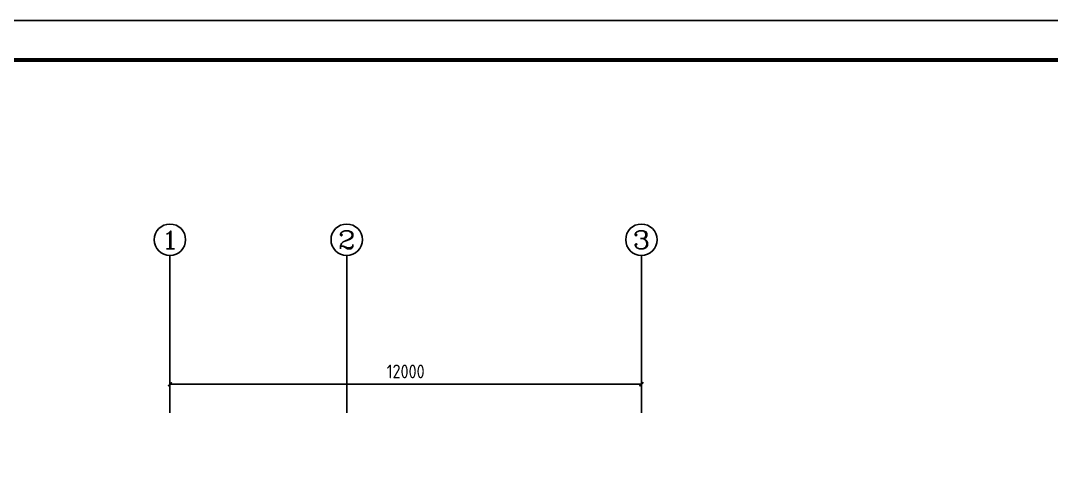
# Model space of a CAD drawing. Extents: x 5279878 to 5976284, y -275259 to -27697.
# Drawn here: x 5580603 to 5606838, y -203528 to -192120 of the extents above; entities that cross this region are included whole.
import ezdxf
from ezdxf.enums import TextEntityAlignment as Align

# ---------------------------------------------------------------- set-up
doc = ezdxf.new("R2010")
doc.units = 0
doc.header["$LTSCALE"] = 1000
doc.header["$MEASUREMENT"] = 0
doc.layers.get('0').update_dxf_attribs({"linetype": 'CONTINUOUS'})
doc.layers.get('Defpoints').update_dxf_attribs({"linetype": 'CONTINUOUS'})
for name, color, linetype in [('AXIS_TEXT', 7, 'CONTINUOUS'), ('PUB_TITLE', 4, 'CONTINUOUS'), ('SIG_TEXT', 7, 'CONTINUOUS'), ('建筑底图', 251, 'CONTINUOUS')]:
    doc.layers.add(name, color=color, linetype=linetype)
doc.styles.add('_TCH_AXIS', font='COMPLEX', dxfattribs={"bigfont": 'GBCBIG'})
doc.styles.add('COMPLEX', font='COMPLEX')
doc.styles.get("Standard").update_dxf_attribs({"font": 'GBENOR', "bigfont": 'GBCBIG'})
doc.dimstyles.get("Standard").update_dxf_attribs({"dimscale": 100, "dimtxt": 3.5, "dimasz": 1, "dimexe": 2.5, "dimexo": 3, "dimgap": 1.5, "dimtad": 1, "dimdec": 0, "dimzin": 0, "dimdsep": 46, "dimtxsty": 'Standard', "dimblk": 'ARCHTICK', "dimcen": 0.09, "dimadec": 0, "dimazin": 0, "dimtfac": 1, "dimtdec": 0, "dimtix": 1, "dimtmove": 2, "dimatfit": 3, "dimfxl": 0, "dimtolj": 1, "dimtzin": 0, "dimarcsym": 0})

# ---------------------------------------------------------------- blocks, each defined once
blk = doc.blocks.new('_AXISO')
blk.add_circle((0, 0), 0.5)
at = {"layer": 'AXIS_TEXT', "style": 'COMPLEX', "width": 1.041667}
blk.add_attdef('A', text='', height=0.56, dxfattribs=at).set_placement((-0.25, -0.28), (0.25, -0.28), align=Align.FIT)
blk = doc.blocks.new('_ArchTick')
at = {"color": 0, "linetype": 'ByBlock', "const_width": 0.4}
blk.add_lwpolyline([(-0.5, -0.5), (0.5, 0.5)], dxfattribs=at)
blk = doc.blocks.new('*D515')
at = {"layer": 'Defpoints', "color": 0, "transparency": 16777216}
for p in [(5584403, -199852), (5596403, -199852), (5596403, -201364)]:
    blk.add_point(p, dxfattribs=at)
at = {"layer": 'SIG_TEXT', "color": 0, "lineweight": -2, "transparency": 16777216}
for p, q in [((5584403, -200152), (5584403, -201614)), ((5596403, -200152), (5596403, -201614)), ((5584403, -201364), (5596403, -201364))]:
    blk.add_line(p, q, dxfattribs=at)
at = {"layer": 'SIG_TEXT', "color": 0, "lineweight": -2, "transparency": 16777216, "xscale": 100, "yscale": 100, "zscale": 100, "rotation": 180}
blk.add_blockref('_ArchTick', (5584403, -201364), dxfattribs=at)
at = {"layer": 'SIG_TEXT', "color": 0, "lineweight": -2, "transparency": 16777216, "xscale": 100, "yscale": 100, "zscale": 100}
blk.add_blockref('_ArchTick', (5596403, -201364), dxfattribs=at)
at = {"layer": 'SIG_TEXT', "color": 0, "transparency": 16777216, "insert": (5590403, -201039), "char_height": 350, "attachment_point": 5}
blk.add_mtext('\\A1;12000', dxfattribs=at)

msp = doc.modelspace()

# ---------------------------------------------------------------- linework, layer by layer
at = {"layer": 'PUB_TITLE', "color": 4}
msp.add_lwpolyline([(5568848.1, -251519.8), (5652948.1, -251519.8), (5652948.1, -192119.8), (5568848.1, -192119.8)], close=True, dxfattribs=at)
at = {"layer": 'PUB_TITLE', "color": 4, "const_width": 100}
msp.add_lwpolyline([(5571348.1, -250519.8), (5651948.1, -250519.8), (5651948.1, -193119.8), (5571348.1, -193119.8)], close=True, dxfattribs=at)
at = {"layer": '建筑底图'}
for p, q in [((5584402.8, -202091.6), (5584402.8, -198091.6)), ((5588902.8, -202091.6), (5588902.8, -198091.6)), ((5596402.8, -202091.6), (5596402.8, -198091.6))]:
    msp.add_line(p, q, dxfattribs=at)

# ---------------------------------------------------------------- block references
ref = msp.add_blockref('_AXISO', (5584402.8, -197691.6), dxfattribs=dict(at, xscale=800, yscale=800, zscale=800))
ref.add_attrib('A', '1', dxfattribs={"layer": 'AXIS_TEXT', "color": 0, "height": 452.5, "style": '_TCH_AXIS', "width": 2.333333}).set_placement((5584176.5, -197917.8), (5584629.1, -197917.8), align=Align.FIT)
ref = msp.add_blockref('_AXISO', (5588902.8, -197691.6), dxfattribs=dict(at, xscale=800, yscale=800, zscale=800))
ref.add_attrib('A', '2', dxfattribs={"layer": 'AXIS_TEXT', "color": 0, "height": 452.5, "style": '_TCH_AXIS', "width": 1.5}).set_placement((5588676.5, -197917.8), (5589129.1, -197917.8), align=Align.FIT)
ref = msp.add_blockref('_AXISO', (5596402.8, -197691.6), dxfattribs=dict(at, xscale=800, yscale=800, zscale=800))
ref.add_attrib('A', '3', dxfattribs={"layer": 'AXIS_TEXT', "color": 0, "height": 452.5, "style": '_TCH_AXIS', "width": 1.5}).set_placement((5596176.5, -197917.8), (5596629.1, -197917.8), align=Align.FIT)

# ---------------------------------------------------------------- dimensions: what is measured, and where the dimension line sits
at = {"layer": 'SIG_TEXT', "color": 0}
dim = msp.add_linear_dim(base=(5596402.8, -201364), p1=(5584402.8, -199851.5), p2=(5596402.8, -199851.5), dimstyle='Standard', override={"dimfxl": 100}, dxfattribs=at)
dim.commit()
dim.dimension.update_dxf_attribs({"geometry": '*D515', "text_midpoint": (5590402.8, -201039)})

doc.saveas('drawing.dxf')
